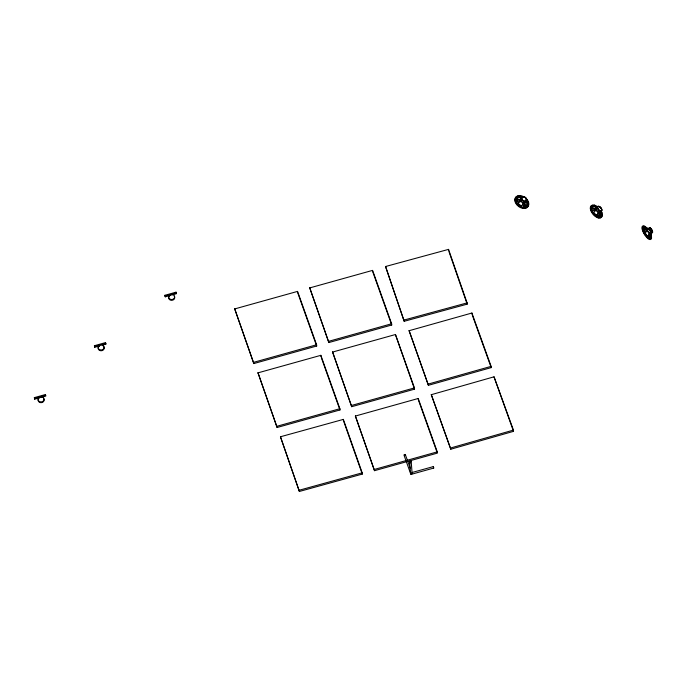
<?xml version="1.0" encoding="UTF-8"?>
<svg xmlns="http://www.w3.org/2000/svg" width="687" height="687" viewBox="0 0 687 687"><rect width="100%" height="100%" fill="white"/><g stroke="black" fill="none" stroke-linecap="round" stroke-linejoin="round"><path stroke-width="1.03" d="M600.498 211.132L600.498 211.682A3.469 0.644 78.5 0 1 601.683 215.108L600.661 216.671A6.75 3.512 49.5 0 1 595.912 215.469L593.456 213.022A6.75 3.512 49.5 0 1 591.498 207.543L592.529 205.971A6.75 3.512 49.5 0 1 597.278 207.173M597.948 217.496L598.394 217.831L598.042 217.367M521.588 196.525A6.75 4.594 37.4 0 0 517.44 196.929L516.066 198.861A6.75 4.594 37.4 0 0 518.015 204.348L520.823 206.426A6.75 4.594 37.4 0 0 526.543 206.615L527.925 204.674A3.469 1.391 71.2 0 0 525.778 201.66C524.112 205.267 517.766 199.702 521.553 197.916L521.828 198.397M520.488 200.252L520.961 200.295L520.617 198.517M409.658 461.518L410.405 460.822L411.204 461.441L412.106 473.463L411.358 474.159L410.56 473.541L409.658 461.518L410.457 462.136L411.204 461.441M410.56 473.541L410.92 472.948M650.477 238.32A3.469 1.245 -85.1 0 1 650.598 233.949L650.847 233.391L651.027 237.092L650.477 238.32A6.75 2.19 58.8 0 1 647.025 236.191L645.041 233.4A6.75 2.19 58.8 0 1 643.092 227.921L643.642 226.693A3.469 0.618 24.8 0 1 647.489 228.659L648.159 228.814M647.781 229.175C645.763 229.166 650.245 235.109 650.778 233.752M597.295 207.465L596.033 207.809C595.406 209.964 597.802 212.79 600.034 212.395L600.498 211.682L600.043 211.373M592.529 205.971A3.469 1.099 14.6 0 1 596.333 207.526L596.299 208.59L595.869 208.238A3.469 2.353 8.9 0 1 591.498 207.543M411.29 473.747L411.53 474.262L411.461 473.678M433.291 466.585L433.712 468.079L433.325 466.602L412.123 472.493M648.562 232.378L647.472 230.334M597.286 211.338L596.763 210.737A3.469 3.109 32.1 0 0 593.456 213.022M521.871 202.047L522.549 202.459A3.469 3.263 78.2 0 1 520.823 206.426M412.028 473.704L410.749 474.056L411.152 473.343M404.883 455.172L405.167 454.408L403.939 454.931L410.749 474.056M648.296 231.648L648.124 231.708A3.469 2.739 49.9 0 0 645.041 233.4M521.905 197.504L520.488 196.611A1.365 0.438 9 0 0 520.325 197.109A1.365 0.438 9 0 0 521.751 197.521M431.299 394.69L494.022 376.82L513.438 430.096L513.524 431.35L450.801 449.221L431.299 394.69L450.801 449.221M450.706 447.967L513.438 430.096M409.117 330.713L471.909 313.023L491.111 366.36L491.205 367.614L428.413 385.304L409.117 330.713L428.413 385.304M428.319 384.05L491.111 366.36M169.887 295.53L165.266 296.818L164.932 295.281L176.018 292.19L176.353 293.727L171.733 295.015M165.266 296.818L165.206 296.071L176.301 292.971M99.366 345.956L94.746 347.253L94.411 345.716L105.497 342.615L105.841 344.153L102.14 345.183M94.746 347.253L94.694 346.497L105.781 343.406M234.722 308.918L297.574 291.391L316.587 344.78L316.681 346.033L253.829 363.56L234.722 308.918L253.829 363.56M309.751 287.905L372.603 270.377L391.616 323.766L391.71 325.02L328.858 342.547L309.751 287.905L328.858 342.547M39.305 397.876L34.685 399.173L34.35 397.636L45.445 394.536L45.78 396.073L41.151 397.361M34.685 399.173L34.633 398.417L45.72 395.326M253.735 362.307L316.587 344.78M328.764 341.293L391.616 323.766M258.011 372.852L320.855 355.325L339.867 408.722L339.962 409.967L277.119 427.494L258.011 372.852L277.119 427.494M332.594 352.053L395.446 334.526L414.459 387.915L414.544 389.168L351.701 406.695L332.594 352.053L351.701 406.695M277.024 426.249L339.867 408.722M351.607 405.442L414.459 387.915M355.385 416.047L418.22 398.486L437.267 451.866L437.361 453.119L374.527 470.681L355.385 416.047L374.527 470.681M374.432 469.427L437.267 451.866M411.53 474.262L433.712 468.079M280.459 436.769L343.363 419.396L362.195 472.836L362.289 474.09L299.386 491.463L280.459 436.769L299.386 491.463M299.292 490.209L362.195 472.836M385.553 266.513L448.542 249.381L467.091 302.898L467.177 304.152L404.196 321.284L385.553 266.513L404.196 321.284M404.102 320.03L467.091 302.898M520.806 200.905L521.278 201.514A3.469 3.28 -1.1 0 0 518.015 204.348M523.271 202.725L523.219 202.296L524.619 202.777M642.697 230.394L642.792 230.497M596.333 210.076L596.024 209.415M591.103 210.72L590.829 210.231L591.241 210.583M515.551 202.261L515.576 201.806M520.342 199.616L520.849 199.78M520.883 199.299L520.385 199.024A3.469 2.533 -10.9 0 1 516.066 198.861M525.066 201.841L525.555 202.167M597.441 211.098L597.87 211.845A3.469 2.911 81.6 0 1 595.912 215.469M405.287 454.459L410.319 468.414M524.748 202.15L525.151 202.545A3.469 2.473 85.2 0 0 526.543 206.615M648.648 232.189L649.49 233.46M647.575 229.63L647.24 229.218A3.469 1.992 25 0 1 643.092 227.921M647.309 228.857L647.626 229.338M599.605 212.506L599.322 212.043L600.034 212.395A3.469 1.898 89.7 0 0 600.661 216.671M596.771 207.414L597.029 207.912M600.782 211.356L601.168 212.438L600.636 211.192M647.781 228.642L648.013 229.166M526.105 200.75L527.212 202.03L526.105 200.75A5.513 3.753 37.4 0 1 523.588 206.246M523.786 202.382L523.975 202.837M598.892 212L599.073 212.455M649.756 233.34L649.928 233.795M513.524 431.35L494.022 376.82M472.364 315.281L491.205 367.614M372.697 271.631L391.71 325.02M414.544 389.168L395.446 334.526M418.675 400.744L437.001 452.115M321.31 357.583L339.962 409.967M297.669 292.636L316.681 346.033M164.932 295.281L165.206 296.071M105.841 344.153L105.497 342.615M94.411 345.716L94.694 346.497M34.35 397.636L34.633 398.417M343.818 421.655L362.289 474.09M448.98 251.64L467.177 304.152M650.306 233.348L650.692 234.43L650.692 233.314M471.909 313.023L472.003 314.277M448.542 249.381L448.637 250.635M418.22 398.486L418.314 399.74M409.916 462.282L409.993 463.287M343.363 419.396L343.457 420.65M320.855 355.325L320.949 356.579M176.018 292.19L176.078 292.945M170.754 294.525L170.814 295.273M45.445 394.536L45.497 395.291M40.172 396.871L40.232 397.618M649.026 232.678L649.026 232.979A3.469 2.43 85.6 0 1 647.025 236.191M526.096 198.586A2.757 1.881 37.4 0 1 525.229 201.317A2.757 1.881 37.4 0 1 521.777 199.213A2.757 1.881 37.4 0 1 523.245 196.851M523.872 196.946A2.757 1.881 37.4 0 1 525.667 198.036M521.038 205.576A5.513 3.753 37.4 0 1 517.895 202.777M517.32 201.617A5.513 3.753 37.4 0 1 517.071 200.467M517.148 199.402A5.513 3.753 37.4 0 1 521.665 197.487M527.925 204.674A6.75 4.594 37.4 0 0 525.976 199.196A3.469 0.635 49.2 0 1 526.079 199.522M517.44 196.929A3.469 1.451 2.5 0 1 521.012 198.139M518.986 205.963A6.75 4.594 37.4 0 1 516.633 203.455M516.229 198.208A6.75 4.594 37.4 0 1 517.096 197.375M519.698 196.731A6.75 4.594 37.4 0 1 521.244 196.971M526.671 200.982A6.75 4.594 37.4 0 1 527.376 202.407M527.685 203.824A6.75 4.594 37.4 0 1 527.582 205.121M528.397 205.542A7.686 5.23 37.4 0 1 517.113 205.164A7.686 5.23 37.4 0 1 519.424 195.984M600.472 212.3A5.513 2.868 49.5 0 1 598.188 215.804M597.132 215.392A5.513 2.868 49.5 0 1 594.032 212.712M592.434 208.238A5.513 2.868 49.5 0 1 594.994 206.847M601.237 211.038A7.686 4.002 49.5 0 1 598.806 217.573A7.686 4.002 49.5 0 1 590.786 208.393A7.686 4.002 49.5 0 1 597.364 206.607M600.67 211.064A6.75 3.512 49.5 0 1 601.683 215.108M595.414 215.898A6.75 3.512 49.5 0 1 592.958 213.451M591 207.963A6.75 3.512 49.5 0 1 591.352 207.019M601.185 214.327A6.75 3.512 49.5 0 1 600.833 216.474M601.881 216.061A7.686 4.002 49.5 0 1 593.147 214.473A7.686 4.002 49.5 0 1 592.538 205.37M103.239 346.231A3.023 2.585 -4.3 0 1 103.539 349.709A3.023 2.585 -4.3 0 1 99.512 350.361A3.023 2.585 -4.3 0 1 98.499 346.995M98.962 346.437A3.023 2.585 -4.3 0 1 99.572 345.999M174.258 296.312A3.023 2.585 -4.3 0 1 173.493 299.764A3.023 2.585 -4.3 0 1 169.431 299.498A3.023 2.585 -4.3 0 1 169.483 296.003M652.349 231.674A2.757 0.893 58.8 0 1 650.486 231.407A2.757 0.893 58.8 0 1 649.464 227.852A2.757 0.893 58.8 0 1 652.195 231.124M650.194 235.34A5.513 1.786 58.8 0 1 647.867 236.38A5.513 1.786 58.8 0 1 643.917 229.664A5.513 1.786 58.8 0 1 646.244 228.634M650.28 233.237A7.686 2.49 58.8 0 1 649.275 238.758A7.686 2.49 58.8 0 1 642.68 228.556A7.686 2.49 58.8 0 1 647.094 228.316M643.642 226.693A6.75 2.19 58.8 0 1 647.094 228.823A3.469 0.567 39.8 0 1 647.566 228.728M650.512 234.636A6.75 2.19 58.8 0 1 651.027 237.092M647.978 228.926A3.469 0.567 39.8 0 1 648.219 229.072M647.429 237.625A6.75 2.19 58.8 0 1 646.398 236.568M645.376 235.255A6.75 2.19 58.8 0 1 642.98 230.755M642.594 229.406A6.75 2.19 58.8 0 1 643.015 227.071M650.28 236.354A6.75 2.19 58.8 0 1 650.263 238.269M650.787 239.016A7.686 2.49 58.8 0 1 644.14 233.915A7.686 2.49 58.8 0 1 643.264 226.229M650.366 235.315A7.686 2.49 58.8 0 1 650.804 236.843M43.676 398.666A3.023 2.585 -4.3 0 1 41.598 402.625A3.023 2.585 -4.3 0 1 38.163 399.551M38.438 398.915A3.023 2.585 -4.3 0 1 38.901 398.357M598.446 217.015L598.892 217.41L598.446 217.015M601.434 212.438L601.881 212.833L601.451 212.395M515.602 201.446L516.117 201.755L515.602 201.446M519.63 195.786L520.153 196.096L519.63 195.786M523.468 207.955L523.983 208.273L523.494 207.903M523.812 207.508L524.318 207.826L523.829 207.457M527.839 201.849L528.355 202.167L527.865 201.798M595.011 206.229L596.891 207.139L595.011 206.229M643.187 229.99L643.521 230.497L643.187 229.99M644.792 226.401L645.127 226.908L644.835 226.375M648.975 238.131L649.301 238.638L649.017 238.106M650.572 234.542L650.907 235.048L650.598 234.525M594.281 205.25L594.684 205.705L594.281 205.25M591.292 209.827L591.696 210.282L591.292 209.827M647.558 228.488L645.677 227.38L647.558 228.488M521.837 198.835A2.757 1.881 37.4 0 0 526.036 200.896A2.757 1.881 37.4 0 0 524.653 197.014A2.757 1.881 37.4 0 0 521.837 198.835M521.442 199.007A3.066 2.087 37.4 0 0 526.113 201.291A3.066 2.087 37.4 0 0 524.567 196.98A3.066 2.087 37.4 0 0 521.442 199.007M523.949 206.34A1.365 1.099 86.9 0 0 523.966 203.756A1.365 1.211 85.6 0 0 523.949 206.34M515.473 201.566A7.686 5.23 37.4 0 0 527.169 207.302A7.686 5.23 37.4 0 0 523.314 196.482A7.686 5.23 37.4 0 0 515.473 201.566M519.604 200.535A1.365 1.125 -12.2 0 0 517.148 201.308A1.365 1.219 -10.2 0 0 519.604 200.535M597.836 208.109A2.757 1.434 49.5 0 0 601.443 210.78A2.757 1.434 49.5 0 0 600.06 206.899A2.757 1.434 49.5 0 0 597.836 208.109M597.638 208.281A2.757 1.434 49.5 0 0 601.237 210.952A2.757 1.434 49.5 0 0 599.854 207.07A2.757 1.434 49.5 0 0 597.638 208.281M597.424 208.221A3.066 1.597 49.5 0 0 601.426 211.201A3.066 1.597 49.5 0 0 599.888 206.881A3.066 1.597 49.5 0 0 597.424 208.221M599.408 214.791A1.365 0.902 -89.9 0 0 598.961 213.356A1.365 1.039 87.9 0 0 598.652 215.898A1.365 0.902 -89.9 0 0 599.408 214.791M595.157 209.561A1.365 1.056 11.7 0 0 592.709 209.973A1.365 1.159 18.8 0 0 595.157 209.561M99.684 349.717A3.023 2.585 -4.3 0 0 104.132 347.27A3.023 2.585 -4.3 0 0 99.521 345.243A3.023 2.585 -4.3 0 0 99.684 349.717M170.204 299.292A3.023 2.585 -4.3 0 0 174.653 296.836A3.023 2.585 -4.3 0 0 170.032 294.817A3.023 2.585 -4.3 0 0 170.204 299.292M649.619 229.226A2.757 0.893 58.8 0 0 652.427 232.472A2.757 0.893 58.8 0 0 651.044 228.591A2.757 0.893 58.8 0 0 649.619 229.226M649.206 229.286A3.066 0.996 58.8 0 0 652.332 232.893A3.066 0.996 58.8 0 0 650.795 228.573A3.066 0.996 58.8 0 0 649.206 229.286M649.885 236.182A1.365 0.67 -85.7 0 0 649.739 234.671A1.365 0.833 -88.6 0 0 648.949 235.598A1.365 0.833 -88.6 0 0 649.198 237.118A1.365 0.67 -85.7 0 0 649.885 236.182M645.248 229.647A1.365 0.919 29.8 0 0 644.406 230.368A1.365 1.022 38.1 0 0 646.665 230.343A1.365 0.919 29.8 0 0 645.248 229.647M39.623 401.637A3.023 2.585 -4.3 0 0 44.071 399.19A3.023 2.585 -4.3 0 0 39.46 397.163A3.023 2.585 -4.3 0 0 39.623 401.637"/></g></svg>
